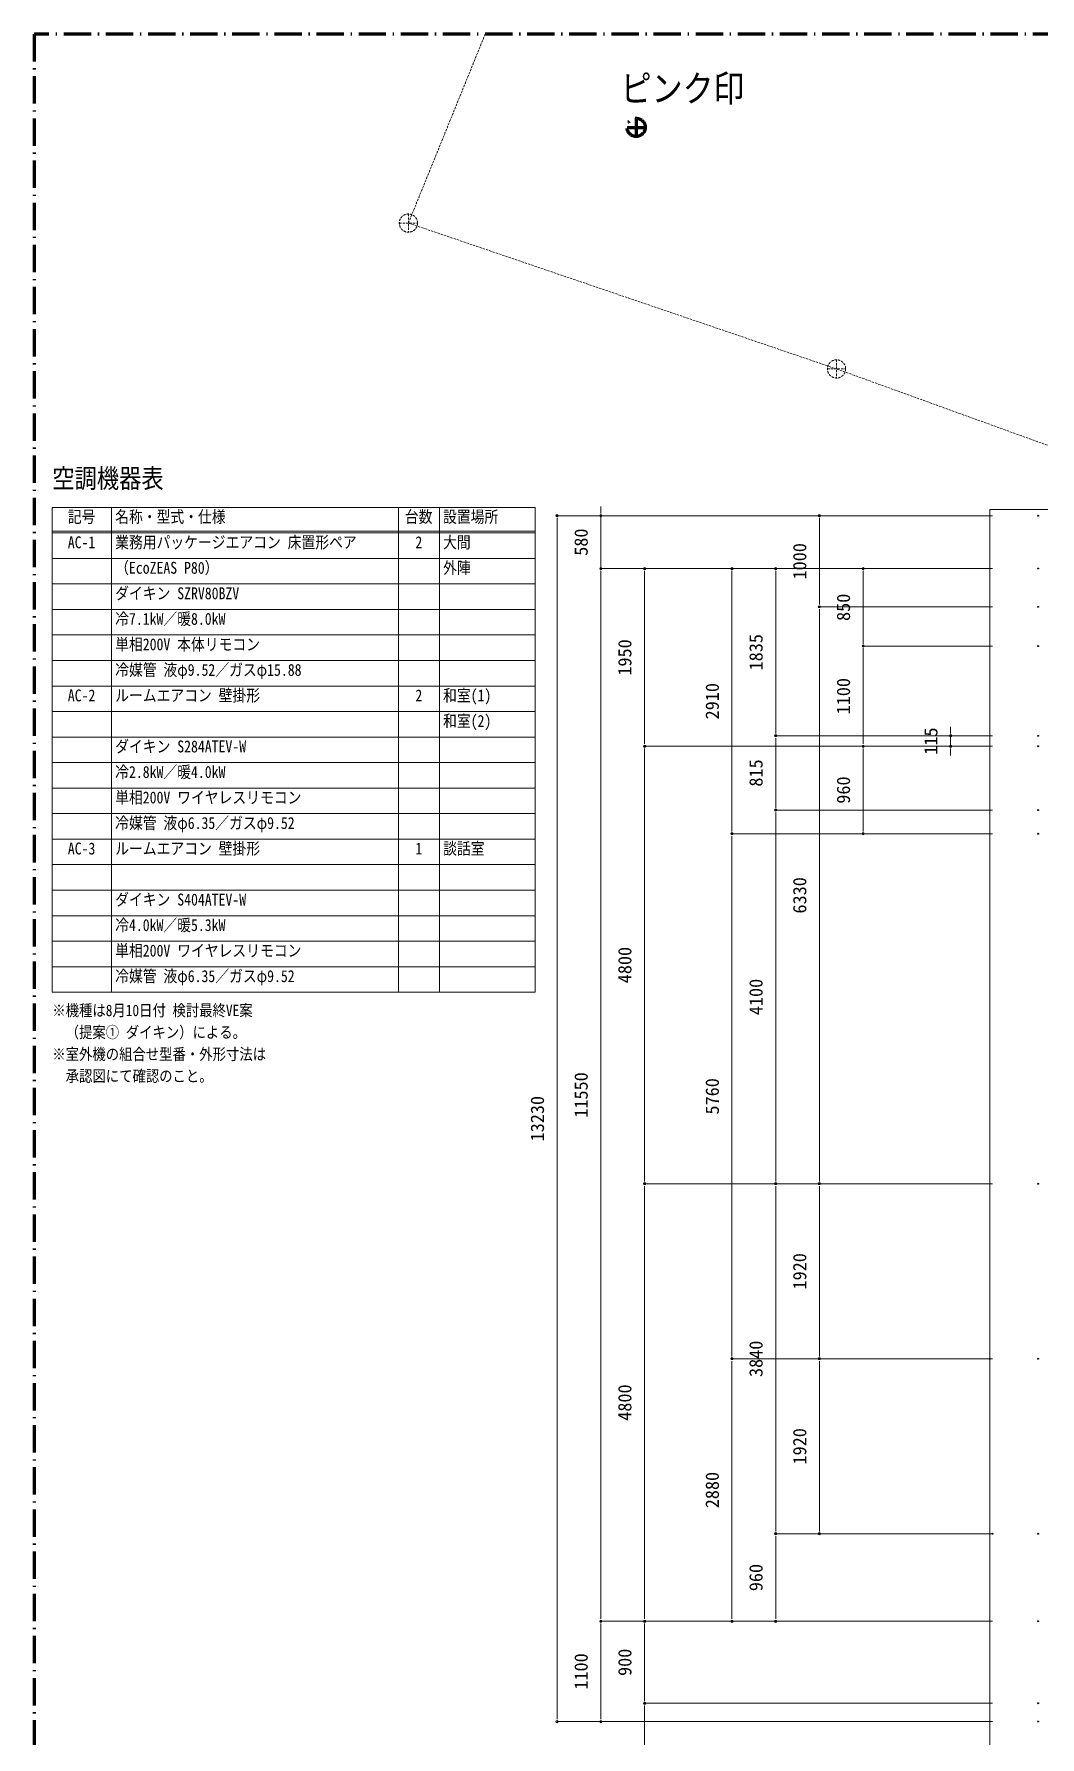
# Model space of a CAD drawing. Units: millimetres at full size. Extents: x -21029 to 20237, y -14043 to 14043.
# Drawn here: x -20201 to -9157, y -4640 to 14043 of the extents above; entities that cross this region are included whole.
import ezdxf
from ezdxf.enums import TextEntityAlignment as Align

# ---------------------------------------------------------------- set-up
doc = ezdxf.new("R2010")
doc.units = ezdxf.units.MM
doc.header["$LTSCALE"] = 50
doc.header["$PDMODE"] = 32
doc.header["$PDSIZE"] = 10
doc.linetypes.add('DASHED_DOTTED', pattern=[9.25, 6, -1.5, 0.25, -1.5])
doc.linetypes.add('USER12', pattern=[0.75, 0.5, -0.25])
for name, color, linetype, lineweight in [('0-9_HARI', 7, 'Continuous', 15), ('1-1_SUNPO', 7, 'Continuous', 15), ('1-6_WAKU', 1, 'DASHED_DOTTED', 80), ('1-7_画層2', 7, 'DASHED_DOTTED', 80), ('1-A_画層1', 7, 'USER12', 18), ('1-D_CONCRETE', 7, 'Continuous', 18), ('2-5_機器表', 7, 'Continuous', 15)]:
    doc.layers.add(name, color=color, linetype=linetype, lineweight=lineweight)
doc.layers.add('1-2_DEFPOINTS', color=7, linetype='Continuous')
doc.styles.add('ＭＳ ゴシック', font='')
doc.styles.get('ＭＳ ゴシック').set_extended_font_data('MS Gothic')

# ---------------------------------------------------------------- blocks, each defined once
blk = doc.blocks.new('_Dot')
at = {"layer": '0-9_HARI'}
for p, q in [((-0.5, 0), (-1, 0)), ((0.25, 0), (-0.25, 0))]:
    blk.add_line(p, q, dxfattribs=at)
blk.add_circle((0, 0), 0.25, dxfattribs=at)
blk = doc.blocks.new('D62')
at = {"layer": '1-1_SUNPO'}
for p, q in [((10540, 23170), (5760, 23170)), ((5760, 9990), (5760, 23120)), ((10540, 9940), (5760, 9940))]:
    blk.add_line(p, q, dxfattribs=at)
at = {"layer": '1-2_DEFPOINTS'}
for p in [(5760, 23170), (11040, 23170), (11040, 9940)]:
    blk.add_point(p, dxfattribs=at)
at = {"layer": '1-1_SUNPO', "xscale": 50, "yscale": 50}
for p, rotation in [((5760, 23170), 90), ((5760, 9940), 270)]:
    blk.add_blockref('_Dot', p, dxfattribs=dict(at, rotation=rotation))
at = {"layer": '1-1_SUNPO', "style": 'ＭＳ ゴシック'}
blk.add_text('13230', height=146.6, rotation=90, dxfattribs=at).set_placement((5660, 16305), align=Align.BOTTOM_LEFT)
blk = doc.blocks.new('D63')
at = {"layer": '1-1_SUNPO'}
for p, q in [((10540, 11040), (6240, 11040)), ((6240, 9990), (6240, 10990)), ((10540, 9940), (6240, 9940))]:
    blk.add_line(p, q, dxfattribs=at)
at = {"layer": '1-2_DEFPOINTS'}
for p in [(6240, 11040), (11040, 11040), (11040, 9940)]:
    blk.add_point(p, dxfattribs=at)
at = {"layer": '1-1_SUNPO', "xscale": 50, "yscale": 50}
for p, rotation in [((6240, 11040), 90), ((6240, 9940), 270)]:
    blk.add_blockref('_Dot', p, dxfattribs=dict(at, rotation=rotation))
at = {"layer": '1-1_SUNPO', "style": 'ＭＳ ゴシック'}
blk.add_text('1100', height=146.6, rotation=90, dxfattribs=at).set_placement((6140, 10290), align=Align.BOTTOM_LEFT)
blk = doc.blocks.new('D64')
at = {"layer": '1-1_SUNPO'}
for p, q in [((10540, 22590), (6240, 22590)), ((6240, 11090), (6240, 22540)), ((10540, 11040), (6240, 11040))]:
    blk.add_line(p, q, dxfattribs=at)
at = {"layer": '1-2_DEFPOINTS'}
for p in [(6240, 22590), (11040, 22590), (11040, 11040)]:
    blk.add_point(p, dxfattribs=at)
at = {"layer": '1-1_SUNPO', "xscale": 50, "yscale": 50}
for p, rotation in [((6240, 22590), 90), ((6240, 11040), 270)]:
    blk.add_blockref('_Dot', p, dxfattribs=dict(at, rotation=rotation))
at = {"layer": '1-1_SUNPO', "style": 'ＭＳ ゴシック'}
blk.add_text('11550', height=146.6, rotation=90, dxfattribs=at).set_placement((6140, 16565), align=Align.BOTTOM_LEFT)
blk = doc.blocks.new('D65')
at = {"layer": '1-1_SUNPO'}
for p, q in [((6240, 23220), (6240, 23270)), ((10540, 23170), (6240, 23170)), ((6240, 22590), (6240, 23170)), ((10540, 22590), (6240, 22590)), ((6240, 22540), (6240, 22490))]:
    blk.add_line(p, q, dxfattribs=at)
at = {"layer": '1-2_DEFPOINTS'}
for p in [(6240, 23170), (11040, 23170), (11040, 22590)]:
    blk.add_point(p, dxfattribs=at)
at = {"layer": '1-1_SUNPO', "xscale": 50, "yscale": 50}
for p, rotation in [((6240, 23170), 270), ((6240, 22590), 90)]:
    blk.add_blockref('_Dot', p, dxfattribs=dict(at, rotation=rotation))
at = {"layer": '1-1_SUNPO', "style": 'ＭＳ ゴシック'}
blk.add_text('580', height=146.6, rotation=90, dxfattribs=at).set_placement((6140, 22730), align=Align.BOTTOM_LEFT)
blk = doc.blocks.new('D66')
at = {"layer": '1-1_SUNPO'}
for p, q in [((10540, 15840), (6720, 15840)), ((6720, 11090), (6720, 15790)), ((10540, 11040), (6720, 11040))]:
    blk.add_line(p, q, dxfattribs=at)
at = {"layer": '1-2_DEFPOINTS'}
for p in [(6720, 15840), (11040, 15840), (11040, 11040)]:
    blk.add_point(p, dxfattribs=at)
at = {"layer": '1-1_SUNPO', "xscale": 50, "yscale": 50}
for p, rotation in [((6720, 15840), 90), ((6720, 11040), 270)]:
    blk.add_blockref('_Dot', p, dxfattribs=dict(at, rotation=rotation))
at = {"layer": '1-1_SUNPO', "style": 'ＭＳ ゴシック'}
blk.add_text('4800', height=146.6, rotation=90, dxfattribs=at).set_placement((6620, 13240), align=Align.BOTTOM_LEFT)
blk = doc.blocks.new('D67')
at = {"layer": '1-1_SUNPO'}
for p, q in [((10540, 20640), (6720, 20640)), ((6720, 15890), (6720, 20590)), ((10540, 15840), (6720, 15840))]:
    blk.add_line(p, q, dxfattribs=at)
at = {"layer": '1-2_DEFPOINTS'}
for p in [(6720, 20640), (11040, 20640), (11040, 15840)]:
    blk.add_point(p, dxfattribs=at)
at = {"layer": '1-1_SUNPO', "xscale": 50, "yscale": 50}
for p, rotation in [((6720, 20640), 90), ((6720, 15840), 270)]:
    blk.add_blockref('_Dot', p, dxfattribs=dict(at, rotation=rotation))
at = {"layer": '1-1_SUNPO', "style": 'ＭＳ ゴシック'}
blk.add_text('4800', height=146.6, rotation=90, dxfattribs=at).set_placement((6620, 18040), align=Align.BOTTOM_LEFT)
blk = doc.blocks.new('D68')
at = {"layer": '1-1_SUNPO'}
for p, q in [((10540, 22590), (6720, 22590)), ((6720, 20690), (6720, 22540)), ((10540, 20640), (6720, 20640))]:
    blk.add_line(p, q, dxfattribs=at)
at = {"layer": '1-2_DEFPOINTS'}
for p in [(6720, 22590), (11040, 22590), (11040, 20640)]:
    blk.add_point(p, dxfattribs=at)
at = {"layer": '1-1_SUNPO', "xscale": 50, "yscale": 50}
for p, rotation in [((6720, 22590), 90), ((6720, 20640), 270)]:
    blk.add_blockref('_Dot', p, dxfattribs=dict(at, rotation=rotation))
at = {"layer": '1-1_SUNPO', "style": 'ＭＳ ゴシック'}
blk.add_text('1950', height=146.6, rotation=90, dxfattribs=at).set_placement((6620, 21415), align=Align.BOTTOM_LEFT)
blk = doc.blocks.new('D69')
at = {"layer": '1-1_SUNPO'}
for p, q in [((10540, 10140), (6720, 10140)), ((6720, 8440), (6720, 10090)), ((10540, 8390), (6720, 8390))]:
    blk.add_line(p, q, dxfattribs=at)
at = {"layer": '1-2_DEFPOINTS'}
for p in [(6720, 10140), (11040, 10140), (11040, 8390)]:
    blk.add_point(p, dxfattribs=at)
at = {"layer": '1-1_SUNPO', "xscale": 50, "yscale": 50}
for p, rotation in [((6720, 10140), 90), ((6720, 8390), 270)]:
    blk.add_blockref('_Dot', p, dxfattribs=dict(at, rotation=rotation))
at = {"layer": '1-1_SUNPO', "style": 'ＭＳ ゴシック'}
blk.add_text('1750', height=146.6, rotation=90, dxfattribs=at).set_placement((6620, 9065), align=Align.BOTTOM_LEFT)
blk = doc.blocks.new('D70')
at = {"layer": '1-1_SUNPO'}
for p, q in [((10540, 11040), (6720, 11040)), ((6720, 10190), (6720, 10990)), ((10540, 10140), (6720, 10140))]:
    blk.add_line(p, q, dxfattribs=at)
at = {"layer": '1-2_DEFPOINTS'}
for p in [(6720, 11040), (11040, 11040), (11040, 10140)]:
    blk.add_point(p, dxfattribs=at)
at = {"layer": '1-1_SUNPO', "xscale": 50, "yscale": 50}
for p, rotation in [((6720, 11040), 90), ((6720, 10140), 270)]:
    blk.add_blockref('_Dot', p, dxfattribs=dict(at, rotation=rotation))
at = {"layer": '1-1_SUNPO', "style": 'ＭＳ ゴシック'}
blk.add_text('900', height=146.6, rotation=90, dxfattribs=at).set_placement((6620, 10440), align=Align.BOTTOM_LEFT)
blk = doc.blocks.new('D71')
at = {"layer": '1-1_SUNPO'}
for p, q in [((10540, 13920), (7680, 13920)), ((7680, 11090), (7680, 13870)), ((10540, 11040), (7680, 11040))]:
    blk.add_line(p, q, dxfattribs=at)
at = {"layer": '1-2_DEFPOINTS'}
for p in [(7680, 13920), (11040, 13920), (11040, 11040)]:
    blk.add_point(p, dxfattribs=at)
at = {"layer": '1-1_SUNPO', "xscale": 50, "yscale": 50}
for p, rotation in [((7680, 13920), 90), ((7680, 11040), 270)]:
    blk.add_blockref('_Dot', p, dxfattribs=dict(at, rotation=rotation))
at = {"layer": '1-1_SUNPO', "style": 'ＭＳ ゴシック'}
blk.add_text('2880', height=146.6, rotation=90, dxfattribs=at).set_placement((7580, 12280), align=Align.BOTTOM_LEFT)
blk = doc.blocks.new('D72')
at = {"layer": '1-1_SUNPO'}
for p, q in [((10540, 19680), (7680, 19680)), ((7680, 13970), (7680, 19630)), ((10540, 13920), (7680, 13920))]:
    blk.add_line(p, q, dxfattribs=at)
at = {"layer": '1-2_DEFPOINTS'}
for p in [(7680, 19680), (11040, 19680), (11040, 13920)]:
    blk.add_point(p, dxfattribs=at)
at = {"layer": '1-1_SUNPO', "xscale": 50, "yscale": 50}
for p, rotation in [((7680, 19680), 90), ((7680, 13920), 270)]:
    blk.add_blockref('_Dot', p, dxfattribs=dict(at, rotation=rotation))
at = {"layer": '1-1_SUNPO', "style": 'ＭＳ ゴシック'}
blk.add_text('5760', height=146.6, rotation=90, dxfattribs=at).set_placement((7580, 16600), align=Align.BOTTOM_LEFT)
blk = doc.blocks.new('D73')
at = {"layer": '1-1_SUNPO'}
for p, q in [((10540, 22590), (7680, 22590)), ((7680, 19730), (7680, 22540)), ((10540, 19680), (7680, 19680))]:
    blk.add_line(p, q, dxfattribs=at)
at = {"layer": '1-2_DEFPOINTS'}
for p in [(7680, 22590), (11040, 22590), (11040, 19680)]:
    blk.add_point(p, dxfattribs=at)
at = {"layer": '1-1_SUNPO', "xscale": 50, "yscale": 50}
for p, rotation in [((7680, 22590), 90), ((7680, 19680), 270)]:
    blk.add_blockref('_Dot', p, dxfattribs=dict(at, rotation=rotation))
at = {"layer": '1-1_SUNPO', "style": 'ＭＳ ゴシック'}
blk.add_text('2910', height=146.6, rotation=90, dxfattribs=at).set_placement((7580, 20935), align=Align.BOTTOM_LEFT)
blk = doc.blocks.new('D74')
at = {"layer": '1-1_SUNPO'}
for p, q in [((10540, 22590), (8160, 22590)), ((8160, 20805), (8160, 22540)), ((10540, 20755), (8160, 20755))]:
    blk.add_line(p, q, dxfattribs=at)
at = {"layer": '1-2_DEFPOINTS'}
for p in [(8160, 22590), (11040, 22590), (11040, 20755)]:
    blk.add_point(p, dxfattribs=at)
at = {"layer": '1-1_SUNPO', "xscale": 50, "yscale": 50}
for p, rotation in [((8160, 22590), 90), ((8160, 20755), 270)]:
    blk.add_blockref('_Dot', p, dxfattribs=dict(at, rotation=rotation))
at = {"layer": '1-1_SUNPO', "style": 'ＭＳ ゴシック'}
blk.add_text('1835', height=146.6, rotation=90, dxfattribs=at).set_placement((8060, 21472.5), align=Align.BOTTOM_LEFT)
blk = doc.blocks.new('D75')
at = {"layer": '1-1_SUNPO'}
for p, q in [((10540, 22170), (8640, 22170)), ((8640, 15890), (8640, 22120)), ((10540, 15840), (8640, 15840))]:
    blk.add_line(p, q, dxfattribs=at)
at = {"layer": '1-2_DEFPOINTS'}
for p in [(8640, 22170), (11040, 22170), (11040, 15840)]:
    blk.add_point(p, dxfattribs=at)
at = {"layer": '1-1_SUNPO', "xscale": 50, "yscale": 50}
for p, rotation in [((8640, 22170), 90), ((8640, 15840), 270)]:
    blk.add_blockref('_Dot', p, dxfattribs=dict(at, rotation=rotation))
at = {"layer": '1-1_SUNPO', "style": 'ＭＳ ゴシック'}
blk.add_text('6330', height=146.6, rotation=90, dxfattribs=at).set_placement((8540, 18805), align=Align.BOTTOM_LEFT)
blk = doc.blocks.new('D76')
at = {"layer": '1-1_SUNPO'}
for p, q in [((10540, 23170), (8640, 23170)), ((8640, 22220), (8640, 23120)), ((10540, 22170), (8640, 22170))]:
    blk.add_line(p, q, dxfattribs=at)
at = {"layer": '1-2_DEFPOINTS'}
for p in [(8640, 23170), (11040, 23170), (11040, 22170)]:
    blk.add_point(p, dxfattribs=at)
at = {"layer": '1-1_SUNPO', "xscale": 50, "yscale": 50}
for p, rotation in [((8640, 23170), 90), ((8640, 22170), 270)]:
    blk.add_blockref('_Dot', p, dxfattribs=dict(at, rotation=rotation))
at = {"layer": '1-1_SUNPO', "style": 'ＭＳ ゴシック'}
blk.add_text('1000', height=146.6, rotation=90, dxfattribs=at).set_placement((8540, 22470), align=Align.BOTTOM_LEFT)
blk = doc.blocks.new('D77')
at = {"layer": '1-1_SUNPO'}
for p, q in [((10540, 19940), (8160, 19940)), ((8160, 15890), (8160, 19890)), ((10540, 15840), (8160, 15840))]:
    blk.add_line(p, q, dxfattribs=at)
at = {"layer": '1-2_DEFPOINTS'}
for p in [(8160, 19940), (11040, 19940), (11040, 15840)]:
    blk.add_point(p, dxfattribs=at)
at = {"layer": '1-1_SUNPO', "xscale": 50, "yscale": 50}
for p, rotation in [((8160, 19940), 90), ((8160, 15840), 270)]:
    blk.add_blockref('_Dot', p, dxfattribs=dict(at, rotation=rotation))
at = {"layer": '1-1_SUNPO', "style": 'ＭＳ ゴシック'}
blk.add_text('4100', height=146.6, rotation=90, dxfattribs=at).set_placement((8060, 17690), align=Align.BOTTOM_LEFT)
blk = doc.blocks.new('D78')
at = {"layer": '1-1_SUNPO'}
for p, q in [((10540, 20755), (8160, 20755)), ((8160, 19990), (8160, 20705)), ((10540, 19940), (8160, 19940))]:
    blk.add_line(p, q, dxfattribs=at)
at = {"layer": '1-2_DEFPOINTS'}
for p in [(8160, 20755), (11040, 20755), (11040, 19940)]:
    blk.add_point(p, dxfattribs=at)
at = {"layer": '1-1_SUNPO', "xscale": 50, "yscale": 50}
for p, rotation in [((8160, 20755), 90), ((8160, 19940), 270)]:
    blk.add_blockref('_Dot', p, dxfattribs=dict(at, rotation=rotation))
at = {"layer": '1-1_SUNPO', "style": 'ＭＳ ゴシック'}
blk.add_text('815', height=146.6, rotation=90, dxfattribs=at).set_placement((8060, 20197.5), align=Align.BOTTOM_LEFT)
blk = doc.blocks.new('D79')
at = {"layer": '1-1_SUNPO'}
for p, q in [((10540, 12000), (8160, 12000)), ((8160, 11090), (8160, 11950)), ((10540, 11040), (8160, 11040))]:
    blk.add_line(p, q, dxfattribs=at)
at = {"layer": '1-2_DEFPOINTS'}
for p in [(8160, 12000), (11040, 12000), (11040, 11040)]:
    blk.add_point(p, dxfattribs=at)
at = {"layer": '1-1_SUNPO', "xscale": 50, "yscale": 50}
for p, rotation in [((8160, 12000), 90), ((8160, 11040), 270)]:
    blk.add_blockref('_Dot', p, dxfattribs=dict(at, rotation=rotation))
at = {"layer": '1-1_SUNPO', "style": 'ＭＳ ゴシック'}
blk.add_text('960', height=146.6, rotation=90, dxfattribs=at).set_placement((8060, 11370), align=Align.BOTTOM_LEFT)
blk = doc.blocks.new('D80')
at = {"layer": '1-1_SUNPO'}
for p, q in [((10540, 15840), (8160, 15840)), ((8160, 12050), (8160, 15790)), ((10540, 12000), (8160, 12000))]:
    blk.add_line(p, q, dxfattribs=at)
at = {"layer": '1-2_DEFPOINTS'}
for p in [(8160, 15840), (11040, 15840), (11040, 12000)]:
    blk.add_point(p, dxfattribs=at)
at = {"layer": '1-1_SUNPO', "xscale": 50, "yscale": 50}
for p, rotation in [((8160, 15840), 90), ((8160, 12000), 270)]:
    blk.add_blockref('_Dot', p, dxfattribs=dict(at, rotation=rotation))
at = {"layer": '1-1_SUNPO', "style": 'ＭＳ ゴシック'}
blk.add_text('3840', height=146.6, rotation=90, dxfattribs=at).set_placement((8060, 13720), align=Align.BOTTOM_LEFT)
blk = doc.blocks.new('D81')
at = {"layer": '1-1_SUNPO'}
for p, q in [((10010, 13920), (8640, 13920)), ((8640, 12050), (8640, 13870)), ((10040, 12000), (8640, 12000))]:
    blk.add_line(p, q, dxfattribs=at)
at = {"layer": '1-2_DEFPOINTS'}
for p in [(8640, 13920), (10510, 13920), (10540, 12000)]:
    blk.add_point(p, dxfattribs=at)
at = {"layer": '1-1_SUNPO', "xscale": 50, "yscale": 50}
for p, rotation in [((8640, 13920), 90), ((8640, 12000), 270)]:
    blk.add_blockref('_Dot', p, dxfattribs=dict(at, rotation=rotation))
at = {"layer": '1-1_SUNPO', "style": 'ＭＳ ゴシック'}
blk.add_text('1920', height=146.6, rotation=90, dxfattribs=at).set_placement((8540, 12760), align=Align.BOTTOM_LEFT)
blk = doc.blocks.new('D82')
at = {"layer": '1-1_SUNPO'}
for p, q in [((10540, 15840), (8640, 15840)), ((8640, 13970), (8640, 15790)), ((10010, 13920), (8640, 13920))]:
    blk.add_line(p, q, dxfattribs=at)
at = {"layer": '1-2_DEFPOINTS'}
for p in [(8640, 15840), (11040, 15840), (10510, 13920)]:
    blk.add_point(p, dxfattribs=at)
at = {"layer": '1-1_SUNPO', "xscale": 50, "yscale": 50}
for p, rotation in [((8640, 15840), 90), ((8640, 13920), 270)]:
    blk.add_blockref('_Dot', p, dxfattribs=dict(at, rotation=rotation))
at = {"layer": '1-1_SUNPO', "style": 'ＭＳ ゴシック'}
blk.add_text('1920', height=146.6, rotation=90, dxfattribs=at).set_placement((8540, 14680), align=Align.BOTTOM_LEFT)
blk = doc.blocks.new('D83')
at = {"layer": '1-1_SUNPO'}
for p, q in [((10540, 20640), (9120, 20640)), ((9120, 19730), (9120, 20590)), ((10540, 19680), (9120, 19680))]:
    blk.add_line(p, q, dxfattribs=at)
at = {"layer": '1-2_DEFPOINTS'}
for p in [(9120, 20640), (11040, 20640), (11040, 19680)]:
    blk.add_point(p, dxfattribs=at)
at = {"layer": '1-1_SUNPO', "xscale": 50, "yscale": 50}
for p, rotation in [((9120, 20640), 90), ((9120, 19680), 270)]:
    blk.add_blockref('_Dot', p, dxfattribs=dict(at, rotation=rotation))
at = {"layer": '1-1_SUNPO', "style": 'ＭＳ ゴシック'}
blk.add_text('960', height=146.6, rotation=90, dxfattribs=at).set_placement((9020, 20010), align=Align.BOTTOM_LEFT)
blk = doc.blocks.new('D84')
at = {"layer": '1-1_SUNPO'}
for p, q in [((10540, 21740), (9120, 21740)), ((9120, 20690), (9120, 21690)), ((10540, 20640), (9120, 20640))]:
    blk.add_line(p, q, dxfattribs=at)
at = {"layer": '1-2_DEFPOINTS'}
for p in [(9120, 21740), (11040, 21740), (11040, 20640)]:
    blk.add_point(p, dxfattribs=at)
at = {"layer": '1-1_SUNPO', "xscale": 50, "yscale": 50}
for p, rotation in [((9120, 21740), 90), ((9120, 20640), 270)]:
    blk.add_blockref('_Dot', p, dxfattribs=dict(at, rotation=rotation))
at = {"layer": '1-1_SUNPO', "style": 'ＭＳ ゴシック'}
blk.add_text('1100', height=146.6, rotation=90, dxfattribs=at).set_placement((9020, 20990), align=Align.BOTTOM_LEFT)
blk = doc.blocks.new('D85')
at = {"layer": '1-1_SUNPO'}
for p, q in [((10540, 22590), (9120, 22590)), ((9120, 21790), (9120, 22540)), ((10540, 21740), (9120, 21740))]:
    blk.add_line(p, q, dxfattribs=at)
at = {"layer": '1-2_DEFPOINTS'}
for p in [(9120, 22590), (11040, 22590), (11040, 21740)]:
    blk.add_point(p, dxfattribs=at)
at = {"layer": '1-1_SUNPO', "xscale": 50, "yscale": 50}
for p, rotation in [((9120, 22590), 90), ((9120, 21740), 270)]:
    blk.add_blockref('_Dot', p, dxfattribs=dict(at, rotation=rotation))
at = {"layer": '1-1_SUNPO', "style": 'ＭＳ ゴシック'}
blk.add_text('850', height=146.6, rotation=90, dxfattribs=at).set_placement((9020, 22015), align=Align.BOTTOM_LEFT)
blk = doc.blocks.new('D86')
at = {"layer": '1-1_SUNPO'}
for p, q in [((10080, 20805), (10080, 20855)), ((10540, 20755), (10080, 20755)), ((10080, 20640), (10080, 20755)), ((10540, 20640), (10080, 20640)), ((10080, 20590), (10080, 20540))]:
    blk.add_line(p, q, dxfattribs=at)
at = {"layer": '1-2_DEFPOINTS'}
for p in [(10080, 20755), (11040, 20755), (11040, 20640)]:
    blk.add_point(p, dxfattribs=at)
at = {"layer": '1-1_SUNPO', "xscale": 50, "yscale": 50}
for p, rotation in [((10080, 20755), 270), ((10080, 20640), 90)]:
    blk.add_blockref('_Dot', p, dxfattribs=dict(at, rotation=rotation))
at = {"layer": '1-1_SUNPO', "style": 'ＭＳ ゴシック'}
blk.add_text('115', height=146.6, rotation=90, dxfattribs=at).set_placement((9980, 20547.5), align=Align.BOTTOM_LEFT)

msp = doc.modelspace()

# ---------------------------------------------------------------- linework, layer by layer
at = {"layer": '1-6_WAKU'}
for p, q in [((-20200.84, 14042.93), (-20200.84, -14042.93)), ((20200.84, 14042.93), (-20200.84, 14042.93))]:
    msp.add_line(p, q, dxfattribs=at)
at = {"layer": '1-7_画層2', "color": 1}
for p, q in [((-13590.45, 13119.15), (-13590.45, 12919.15)), ((-13690.45, 13019.15), (-13490.45, 13019.15))]:
    msp.add_line(p, q, dxfattribs=at)
msp.add_circle((-13590.45, 13019.15), 100, dxfattribs=at)
at = {"layer": '1-A_画層1'}
for p, q in [((-16090.45, 11969.15), (-15247.27, 14042.93)), ((-16190.45, 11969.15), (-15990.45, 11969.15)), ((-16090.45, 12069.15), (-16090.45, 11869.15)), ((-16090.45, 11969.15), (-11390.45, 10369.15)), ((-11390.45, 10469.15), (-11390.45, 10269.15)), ((-11490.45, 10369.15), (-11290.45, 10369.15)), ((-11390.45, 10369.15), (-9040.45, 9519.15))]:
    msp.add_line(p, q, dxfattribs=at)
for centre in [(-16090.45, 11969.15), (-11390.45, 10369.15)]:
    msp.add_circle(centre, 100, dxfattribs=at)
at = {"layer": '1-D_CONCRETE'}
for p in [(9951.98, 8826.35), (-9708.02, -7606.78)]:
    msp.add_line(p, (-9708.02, 8826.35), dxfattribs=at)
at = {"layer": '2-5_機器表'}
for p, q in [((-20000, 8850), (-14700, 8850)), ((-20000, 8850), (-20000, 3530)), ((-19350, 8850), (-19350, 3530)), ((-16200, 8850), (-16200, 3530)), ((-15750, 8850), (-15750, 3530)), ((-14700, 8850), (-14700, 3530)), ((-20000, 8590), (-14700, 8590)), ((-20000, 8570), (-14700, 8570)), ((-20000, 8290), (-14700, 8290)), ((-20000, 8010), (-14700, 8010)), ((-20000, 7730), (-14700, 7730)), ((-20000, 7450), (-14700, 7450)), ((-20000, 7170), (-14700, 7170)), ((-20000, 6890), (-14700, 6890)), ((-20000, 6610), (-14700, 6610)), ((-20000, 6330), (-14700, 6330)), ((-20000, 6050), (-14700, 6050)), ((-20000, 5770), (-14700, 5770)), ((-20000, 5490), (-14700, 5490)), ((-20000, 5210), (-14700, 5210)), ((-20000, 4930), (-14700, 4930)), ((-20000, 4650), (-14700, 4650)), ((-20000, 4370), (-14700, 4370)), ((-20000, 4090), (-14700, 4090)), ((-20000, 3810), (-14700, 3810)), ((-20000, 3530), (-14700, 3530))]:
    msp.add_line(p, q, dxfattribs=at)

# ---------------------------------------------------------------- block references
at = {"layer": '1-1_SUNPO'}
for name in ['D65', 'D62', 'D76', 'D64', 'D68', 'D73', 'D74', 'D85', 'D75', 'D84', 'D78', 'D86', 'D67', 'D83', 'D77', 'D72', 'D66', 'D80', 'D82', 'D71', 'D81', 'D79', 'D63', 'D70', 'D69']:
    msp.add_blockref(name, (-20218.02, -14411.15), dxfattribs=at)

# ---------------------------------------------------------------- texts
at = {"layer": '1-7_画層2', "style": 'ＭＳ ゴシック', "width": 0.85}
msp.add_text('ピンク印', height=293.3, dxfattribs=at).set_placement((-13760.27, 13211.53), align=Align.BOTTOM_LEFT)
at = {"layer": '2-5_機器表', "style": 'ＭＳ ゴシック', "width": 0.85}
for s, height, p in [('空調機器表', 210.8, (-20000, 9000)), ('記号', 130.7, (-19830, 8642.5)), ('名称・型式・仕様', 130.7, (-19310, 8642.5)), ('台数', 130.7, (-16130, 8642.5)), ('設置場所', 130.7, (-15710, 8642.5)), ('AC-1', 130.7, (-19830, 8362.5)), ('業務用パッケージエアコン 床置形ペア', 130.7, (-19310, 8362.5)), ('2', 130.7, (-16013.75, 8362.5)), ('大間', 130.7, (-15710, 8362.5)), ('（EcoZEAS P80）', 130.7, (-19310, 8082.5)), ('外陣', 130.7, (-15710, 8082.5)), ('ダイキン SZRV80BZV', 130.7, (-19310, 7802.5)), ('冷7.1kW／暖8.0kW', 130.7, (-19310, 7522.5)), ('単相200V 本体リモコン', 130.7, (-19310, 7242.5)), ('冷媒管 液φ9.52／ガスφ15.88', 130.7, (-19310, 6962.5)), ('AC-2', 130.7, (-19830, 6682.5)), ('ルームエアコン 壁掛形', 130.7, (-19310, 6682.5)), ('2', 130.7, (-16013.75, 6682.5)), ('和室(1)', 130.7, (-15710, 6682.5)), ('和室(2)', 130.7, (-15710, 6402.5)), ('ダイキン S284ATEV-W', 130.7, (-19310, 6122.5)), ('冷2.8kW／暖4.0kW', 130.7, (-19310, 5842.5)), ('単相200V ワイヤレスリモコン', 130.7, (-19310, 5562.5)), ('冷媒管 液φ6.35／ガスφ9.52', 130.7, (-19310, 5282.5)), ('AC-3', 130.7, (-19830, 5002.5)), ('ルームエアコン 壁掛形', 130.7, (-19310, 5002.5)), ('1', 130.7, (-16013.75, 5002.5)), ('談話室', 130.7, (-15710, 5002.5)), ('ダイキン S404ATEV-W', 130.7, (-19310, 4442.5)), ('冷4.0kW／暖5.3kW', 130.7, (-19310, 4162.5)), ('単相200V ワイヤレスリモコン', 130.7, (-19310, 3882.5)), ('冷媒管 液φ6.35／ガスφ9.52', 130.7, (-19310, 3602.5)), ('※機種は8月10日付 検討最終VE案', 126.5, (-20000, 3230)), ('\u3000（提案① ダイキン）による。', 126.5, (-20000, 2990)), ('※室外機の組合せ型番・外形寸法は', 126.5, (-20000, 2750)), ('\u3000承認図にて確認のこと。', 126.5, (-20000, 2510))]:
    msp.add_text(s, height=height, dxfattribs=at).set_placement(p, align=Align.BOTTOM_LEFT)

doc.saveas('drawing.dxf')
